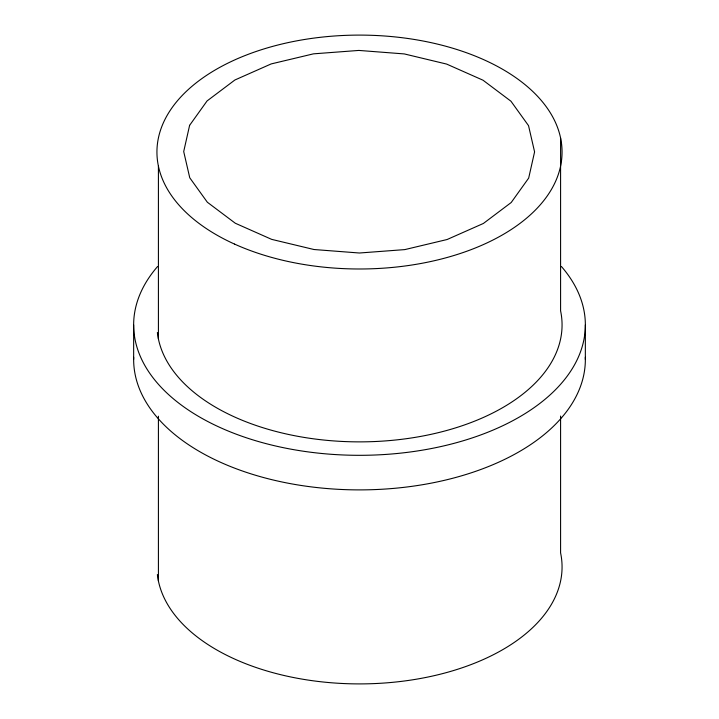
<?xml version="1.0" encoding="UTF-8"?>
<svg xmlns="http://www.w3.org/2000/svg" width="719" height="719" viewBox="0 0 719 719"><rect width="100%" height="100%" fill="white"/><g stroke="black" fill="none" stroke-linecap="round" stroke-linejoin="round"><path stroke-width="1.08" d="M585.347 324.925L585.347 359.5M560.586 137.949L560.586 310.833A202.56 116.945 0 0 1 378.284 441.367A202.56 116.945 0 0 1 157.371 332.52M560.586 416.058L560.586 552.866A202.56 116.945 0 0 1 378.284 683.401A202.56 116.945 0 0 1 157.371 574.553M158.414 166.134L158.414 339.017M158.414 416.202L158.414 581.051M133.653 324.925L133.653 359.5M585.32 357.316A225.847 130.391 0 0 1 359.5 489.891A225.847 130.391 0 0 1 133.68 357.316M561.467 266.56A225.847 130.391 0 0 1 359.5 455.316A225.847 130.391 0 0 1 157.533 266.56M189.609 125.349L183.705 151.565L189.753 177.782L207.342 202.228L235.284 223.232L271.656 239.364L313.996 249.52L359.419 253.007L404.815 249.601L447.101 239.517L483.393 223.456L511.218 202.497L528.681 178.087L534.585 151.88L528.537 125.654L510.948 101.208L483.006 80.204L446.634 64.081L404.294 53.925L358.871 50.429L313.475 53.844L271.189 63.919L234.897 79.989L207.072 100.939L189.609 125.349M234.574 244.101A202.56 116.945 0 0 0 560.047 168.48A202.56 116.945 0 0 0 283.879 43.553A202.56 116.945 0 0 0 234.574 244.101"/></g></svg>
